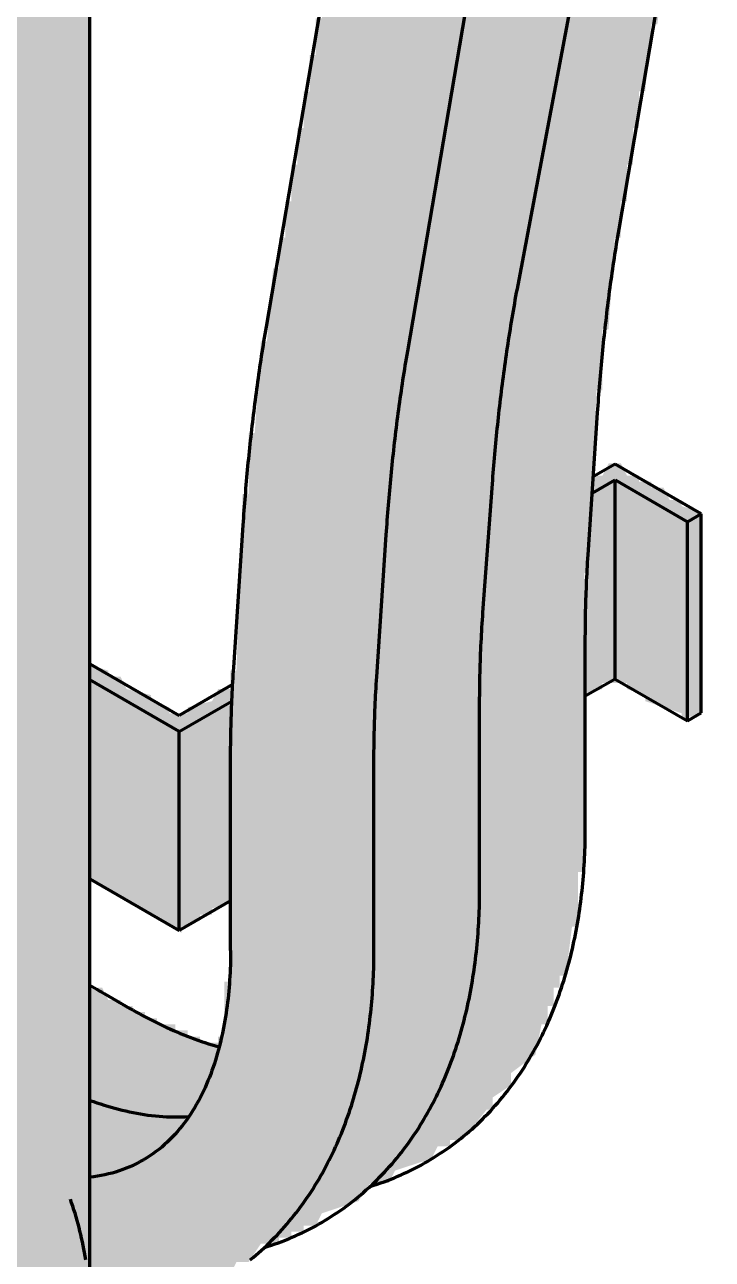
# Model space of a CAD drawing. Header units: millimetres. Extents: x 0 to 420, y 0 to 297.
# Drawn here: x 249.09 to 260.36, y 176.51 to 196.76 of the extents above; entities that cross this region are included whole.
import ezdxf

# ---------------------------------------------------------------- set-up
doc = ezdxf.new("R2010")
doc.units = ezdxf.units.MM
doc.layers.add('01-VISIBLE', color=7, linetype='CONTINUOUS', lineweight=70)
doc.layers.add('13-GRAFICA', color=30, linetype='CONTINUOUS', lineweight=18)

msp = doc.modelspace()

# ---------------------------------------------------------------- hatches: boundary and pattern name
at = {"layer": '13-GRAFICA', "true_color": 0x202020}
h = msp.add_hatch(color=7, dxfattribs=at)
h.dxf.hatch_style = 1
h.paths.add_polyline_path([(250.1581, 180.9606), (250.3581, 180.9606), (250.4581, 180.7606), (250.6581, 180.7606), (250.6581, 180.6606), (250.8581, 180.6606), (250.8581, 180.5606), (251.0581, 180.5606), (251.0581, 180.4606), (251.2581, 180.4606), (251.2581, 180.3606), (251.5581, 180.3606), (251.5581, 180.2606), (251.7581, 180.2606), (251.7581, 180.1606), (251.9581, 180.1606), (251.9581, 180.0606), (252.2581, 180.0606), (252.2581, 180.1606), (252.3581, 180.1606), (252.3581, 181.0606), (252.4581, 181.0606), (252.4581, 186.1606), (252.5581, 186.1606), (252.6581, 189.0606), (252.7581, 189.0606), (252.7581, 190.0606), (252.8581, 190.0606), (252.9581, 191.5606), (253.0581, 191.5606), (253.1581, 192.7606), (253.2581, 192.7606), (253.2581, 193.2606), (253.3581, 193.2606), (253.3581, 193.8606), (253.4581, 193.8606), (253.4581, 194.4606), (253.5581, 194.4606), (253.5581, 195.0606), (253.6581, 195.0606), (253.6581, 195.6606), (253.7581, 195.6606), (253.7581, 196.2606), (253.8581, 196.2606), (253.8581, 196.8606), (253.9581, 196.8606), (253.9581, 197.4606), (254.0581, 197.4606), (254.0581, 198.0606), (254.1581, 198.0606), (254.2581, 199.5606), (254.3581, 199.5606), (254.5581, 204.5606), (254.4581, 204.5606), (254.4581, 206.6606), (254.3581, 206.6606), (254.2581, 208.9606), (254.1581, 208.9606), (254.0581, 210.5606), (253.9581, 210.5606), (253.9581, 211.2606), (253.8581, 211.2606), (253.8581, 211.9606), (253.7581, 211.9606), (253.7581, 212.6606), (253.6581, 212.6606), (253.6581, 213.3606), (253.5581, 213.3606), (253.3581, 215.4606), (253.2581, 215.4606), (253.2581, 216.1606), (253.1581, 216.1606), (253.0581, 217.5606), (252.9581, 217.5606), (252.8581, 219.3606), (252.7581, 219.3606), (252.7581, 220.4606), (252.6581, 220.4606), (252.5581, 223.5606), (252.4581, 223.5606), (252.4581, 228.7606), (252.3581, 228.7606), (252.3581, 229.8606), (252.2581, 229.8606), (252.2581, 230.2606), (252.1581, 230.2606), (252.1581, 230.7606), (252.0581, 230.7606), (252.0581, 231.1606), (251.9581, 231.1606), (251.9581, 231.6606), (251.8581, 231.6606), (251.8581, 231.8606), (251.7581, 231.8606), (251.7581, 232.1606), (251.6581, 232.1606), (251.6581, 232.4606), (251.5581, 232.4606), (251.3581, 233.3606), (251.2581, 233.3606), (251.2581, 233.5606), (251.1581, 233.5606), (251.1581, 233.7606), (251.0581, 233.7606), (251.0581, 233.9606), (250.9581, 233.9606), (250.9581, 234.1606), (250.8581, 234.1606), (250.8581, 234.3606), (250.7581, 234.3606), (250.7581, 234.5606), (250.6581, 234.5606), (250.6581, 234.8606), (250.5581, 234.8606), (250.4581, 235.2606), (250.2581, 235.3606), (250.1581, 235.7606), (249.9581, 235.8606), (249.9581, 236.0606), (249.7581, 236.1606), (249.7581, 236.3606), (249.5581, 236.4606), (249.5581, 236.6606), (249.4581, 236.6606), (249.4581, 236.8606), (249.1581, 237.0606), (249.1581, 237.2606), (249.0581, 237.2606), (249.0581, 237.3606), (248.7581, 237.5606), (248.7581, 237.7606), (248.2581, 238.1606), (248.2581, 238.3606), (247.9581, 238.4606), (247.9581, 238.5606), (247.6581, 238.7606), (247.6581, 241.5606), (247.5581, 241.5606), (247.5581, 242.2606), (247.4581, 242.2606), (247.4581, 242.6606), (247.3581, 242.6606), (247.3581, 242.9606), (247.2581, 242.9606), (247.2581, 243.3606), (247.1581, 243.3606), (247.1581, 243.5606), (247.0581, 243.5606), (247.0581, 243.7606), (246.9581, 243.7606), (246.7581, 244.3606), (246.5581, 244.4606), (246.4581, 244.8606), (246.7581, 244.8606), (246.7581, 244.9606), (247.7581, 244.9606), (247.7581, 245.0606), (248.2581, 245.0606), (248.2581, 244.9606), (249.0581, 244.8606), (249.0581, 244.7606), (249.3581, 244.7606), (249.3581, 244.6606), (249.7581, 244.6606), (249.7581, 244.5606), (249.9581, 244.5606), (250.0581, 244.3606), (250.6581, 244.1606), (250.7581, 243.9606), (250.9581, 243.9606), (250.9581, 243.8606), (251.1581, 243.8606), (251.2581, 243.6606), (251.4581, 243.6606), (251.5581, 243.4606), (251.7581, 243.4606), (252.3581, 242.7606), (252.5581, 242.7606), (252.5581, 242.6606), (253.7581, 241.5606), (253.7581, 241.3606), (253.8581, 241.3606), (253.8581, 241.2606), (254.2581, 240.9606), (254.2581, 240.7606), (254.6581, 240.4606), (254.6581, 240.2606), (254.8581, 240.1606), (254.8581, 239.9606), (254.9581, 239.9606), (255.0581, 239.6606), (255.2581, 239.5606), (255.3581, 239.1606), (255.4581, 239.1606), (255.5581, 238.8606), (255.7581, 238.7606), (255.7581, 238.5606), (255.8581, 238.5606), (255.8581, 238.3606), (255.9581, 238.3606), (255.9581, 238.1606), (256.0581, 238.1606), (256.0581, 237.9606), (256.1581, 237.9606), (256.1581, 237.7606), (256.2581, 237.7606), (256.2581, 237.5606), (256.3581, 237.5606), (256.3581, 237.3606), (256.4581, 237.3606), (256.4581, 237.1606), (256.5581, 237.1606), (256.5581, 236.9606), (256.6581, 236.9606), (256.6581, 236.7606), (256.7581, 236.7606), (256.7581, 236.5606), (256.8581, 236.5606), (256.8581, 236.3606), (256.9581, 236.3606), (256.9581, 236.0606), (257.0581, 236.0606), (257.0581, 235.7606), (257.1581, 235.7606), (257.1581, 235.4606), (257.2581, 235.4606), (257.4581, 234.5606), (257.5581, 234.5606), (257.5581, 234.3606), (257.6581, 234.3606), (257.6581, 233.8606), (257.7581, 233.8606), (257.8581, 232.9606), (257.9581, 232.9606), (258.0581, 232.0606), (258.1581, 232.0606), (258.1581, 230.8606), (258.2581, 230.8606), (258.2581, 225.7606), (258.3581, 225.7606), (258.3581, 224.0606), (258.4581, 224.0606), (258.5581, 221.4606), (258.6581, 221.4606), (258.7581, 219.7606), (258.8581, 219.7606), (258.8581, 219.0606), (258.9581, 219.0606), (258.9581, 218.3606), (259.0581, 218.3606), (259.2581, 216.2606), (259.3581, 216.2606), (259.3581, 215.5606), (259.4581, 215.5606), (259.4581, 214.8606), (259.5581, 214.8606), (259.7581, 212.7606), (259.8581, 212.7606), (259.9581, 211.1606), (260.0581, 211.1606), (260.1581, 208.8606), (260.2581, 208.8606), (260.2581, 206.7606), (260.3581, 206.7606), (260.3581, 204.4606), (260.2581, 204.4606), (260.2581, 202.5606), (260.1581, 202.5606), (260.0581, 200.4606), (259.9581, 200.4606), (259.9581, 199.7606), (259.8581, 199.7606), (259.8581, 199.1606), (259.7581, 199.1606), (259.7581, 198.5606), (259.6581, 198.5606), (259.4581, 196.7606), (259.3581, 196.7606), (259.2581, 195.6606), (259.1581, 195.6606), (259.1581, 195.0606), (259.0581, 195.0606), (259.0581, 194.4606), (258.9581, 194.4606), (258.9581, 193.8606), (258.8581, 193.8606), (258.8581, 193.2606), (258.7581, 193.2606), (258.6581, 191.7606), (258.5581, 191.7606), (258.5581, 190.7606), (258.4581, 190.7606), (258.3581, 187.7606), (258.2581, 187.7606), (258.2581, 182.8606), (258.1581, 182.8606), (258.1581, 181.9606), (258.0581, 181.9606), (257.9581, 181.1606), (257.8581, 181.1606), (257.8581, 180.9606), (257.7581, 180.9606), (257.7581, 180.6606), (257.6581, 180.6606), (257.6581, 180.3606), (257.5581, 180.3606), (257.4581, 179.8606), (257.0581, 179.5606), (257.0581, 179.3606), (256.7581, 179.1606), (256.7581, 178.9606), (256.6581, 178.9606), (256.2581, 178.4606), (256.0581, 178.4606), (256.0581, 178.3606), (255.8581, 178.3606), (255.7581, 178.1606), (255.1581, 177.9606), (255.0581, 177.7606), (254.7581, 177.7606), (254.5581, 177.4606), (253.9581, 177.2606), (253.8581, 177.0606), (253.6581, 177.0606), (253.6581, 176.9606), (253.4581, 176.9606), (253.4581, 176.8606), (253.2581, 176.8606), (253.2581, 176.7606), (252.9581, 176.7606), (252.7581, 176.4606), (252.5581, 176.4606), (252.4581, 176.2606), (252.0581, 176.1606), (251.9581, 175.9606), (251.7581, 175.9606), (251.7581, 175.8606), (251.5581, 175.8606), (251.5581, 175.7606), (250.1581, 175.5606)])
at = {"layer": '13-GRAFICA', "true_color": 0xb21820}
h = msp.add_hatch(color=7, dxfattribs=at)
h.dxf.hatch_style = 1
h.paths.add_polyline_path([(224.6581, 220.7606), (224.6581, 220.6606), (224.9581, 220.6606), (224.9581, 220.5606), (225.2581, 220.5606), (225.2581, 220.4606), (225.5581, 220.4606), (225.5581, 220.3606), (226.4581, 220.1606), (226.4581, 220.0606), (226.6581, 220.0606), (226.6581, 219.9606), (226.9581, 219.9606), (226.9581, 219.8606), (227.2581, 219.8606), (227.2581, 219.7606), (227.5581, 219.7606), (227.5581, 219.6606), (228.5581, 219.5606), (228.5581, 219.4606), (229.0581, 219.4606), (229.0581, 219.3606), (229.6581, 219.3606), (229.6581, 219.2606), (230.1581, 219.2606), (230.1581, 219.1606), (230.7581, 219.1606), (230.7581, 219.0606), (231.2581, 219.0606), (231.2581, 218.9606), (234.0581, 218.9606), (234.0581, 218.8606), (236.4581, 218.9606), (236.4581, 219.0606), (237.3581, 219.0606), (237.3581, 219.1606), (238.9581, 219.2606), (238.9581, 219.3606), (239.3581, 219.3606), (239.3581, 219.4606), (239.7581, 219.4606), (239.7581, 219.5606), (240.9581, 219.7606), (240.9581, 219.8606), (241.2581, 219.8606), (241.2581, 219.9606), (242.0581, 220.0606), (242.0581, 220.1606), (242.3581, 220.1606), (242.3581, 220.2606), (242.5581, 220.2606), (242.5581, 220.3606), (242.8581, 220.3606), (242.8581, 220.4606), (243.0581, 220.4606), (243.0581, 220.5606), (243.2581, 220.5606), (243.2581, 220.6606), (243.4581, 220.6606), (243.4581, 220.7606), (243.6581, 220.7606), (243.6581, 220.8606), (243.9581, 220.8606), (243.9581, 220.9606), (244.1581, 220.9606), (244.1581, 221.0606), (244.3581, 221.0606), (244.3581, 221.1606), (244.8581, 221.2606), (244.8581, 221.3606), (245.1581, 221.4606), (245.1581, 210.6606), (245.0581, 210.6606), (245.0581, 210.4606), (244.8581, 210.3606), (244.8581, 210.1606), (244.6581, 210.0606), (244.6581, 209.8606), (244.3581, 209.6606), (244.3581, 209.4606), (244.2581, 209.4606), (244.1581, 209.1606), (244.0581, 209.1606), (244.0581, 204.1606), (244.2581, 204.1606), (244.2581, 204.0606), (244.6581, 204.1606), (244.7581, 204.3606), (245.3581, 204.5606), (245.4581, 204.7606), (245.8581, 204.8606), (245.9581, 205.0606), (246.1581, 205.0606), (246.1581, 205.1606), (246.3581, 205.1606), (246.3581, 205.2606), (246.5581, 205.2606), (246.6581, 205.4606), (246.8581, 205.4606), (246.8581, 205.5606), (247.1581, 205.6606), (247.1581, 210.0606), (247.3581, 210.0606), (247.3581, 210.1606), (247.6581, 210.3606), (247.6581, 223.3606), (247.7581, 223.3606), (247.7581, 223.5606), (248.1581, 223.8606), (248.1581, 224.0606), (248.4581, 224.2606), (248.4581, 224.4606), (248.8581, 224.7606), (248.8581, 224.9606), (249.1581, 225.1606), (249.1581, 225.3606), (249.3581, 225.4606), (249.4581, 225.9606), (249.5581, 225.9606), (249.5581, 226.2606), (249.6581, 226.2606), (249.6581, 226.5606), (249.7581, 226.5606), (249.7581, 226.8606), (249.8581, 226.8606), (249.8581, 227.1606), (249.9581, 227.1606), (249.9581, 227.4606), (250.1581, 227.5606), (250.1581, 175.0606), (250.0581, 175.0606), (250.0581, 174.8606), (249.9581, 174.8606), (249.9581, 174.3606), (249.8581, 174.3606), (249.6581, 173.4606), (249.5581, 173.4606), (249.5581, 173.2606), (249.4581, 173.2606), (249.4581, 172.8606), (249.1581, 172.7606), (249.1581, 172.5606), (249.0581, 172.5606), (249.0581, 172.3606), (248.8581, 172.2606), (248.8581, 172.0606), (248.4581, 171.7606), (248.4581, 172.1606), (248.3581, 172.1606), (248.1581, 173.3606), (247.9581, 173.4606), (247.8581, 173.8606), (247.6581, 173.9606), (247.6581, 174.1606), (247.4581, 174.2606), (247.3581, 174.6606), (247.1581, 174.7606), (247.0581, 175.1606), (246.8581, 175.2606), (246.8581, 175.4606), (246.7581, 175.4606), (246.6581, 175.6606), (246.4581, 175.6606), (246.2581, 175.9606), (246.0581, 175.9606), (245.8581, 176.2606), (245.6581, 176.2606), (245.5581, 176.4606), (245.3581, 176.4606), (245.1581, 176.7606), (244.9581, 176.7606), (244.9581, 176.8606), (244.6581, 176.9606), (244.5581, 177.1606), (243.9581, 177.3606), (243.8581, 177.5606), (243.4581, 177.6606), (243.3581, 177.8606), (243.1581, 177.8606), (243.1581, 177.9606), (242.7581, 178.0606), (242.6581, 178.2606), (242.0581, 178.4606), (241.9581, 178.6606), (241.3581, 178.8606), (241.2581, 179.0606), (240.8581, 179.1606), (240.7581, 179.3606), (240.5581, 179.3606), (240.5581, 179.4606), (240.0581, 179.4606), (240.0581, 179.5606), (239.6581, 179.5606), (239.6581, 179.6606), (239.1581, 179.6606), (239.1581, 179.7606), (238.7581, 179.7606), (238.7581, 179.8606), (238.2581, 179.8606), (238.2581, 179.9606), (238.4581, 179.9606), (238.4581, 180.0606), (240.2581, 180.2606), (240.2581, 180.3606), (240.5581, 180.3606), (240.5581, 180.4606), (240.9581, 180.4606), (240.9581, 180.5606), (241.2581, 180.5606), (241.2581, 180.6606), (241.5581, 180.6606), (241.5581, 180.7606), (241.8581, 180.7606), (241.8581, 180.8606), (242.1581, 180.8606), (242.1581, 180.9606), (242.4581, 180.9606), (242.4581, 181.0606), (242.7581, 181.0606), (242.7581, 181.1606), (243.6581, 181.3606), (243.6581, 181.4606), (244.2581, 181.6606), (244.3581, 181.8606), (244.5581, 181.8606), (244.5581, 181.9606), (244.7581, 181.9606), (244.7581, 182.0606), (244.9581, 182.0606), (244.9581, 182.1606), (245.1581, 182.1606), (245.1581, 182.2606), (245.7581, 182.4606), (245.8581, 182.6606), (246.4581, 182.8606), (246.9581, 183.4606), (247.1581, 183.4606), (247.7581, 184.1606), (247.9581, 184.1606), (247.9581, 184.2606), (248.4581, 184.6606), (248.4581, 202.3606), (248.3581, 202.3606), (247.9581, 201.8606), (247.7581, 201.8606), (247.2581, 201.2606), (247.0581, 201.2606), (246.5581, 200.6606), (246.3581, 200.6606), (246.2581, 200.4606), (245.8581, 200.3606), (245.7581, 200.1606), (245.5581, 200.1606), (245.5581, 200.0606), (245.3581, 200.0606), (245.3581, 199.9606), (245.1581, 199.9606), (245.1581, 199.8606), (244.9581, 199.8606), (244.9581, 199.7606), (244.3581, 199.5606), (244.2581, 199.3606), (244.0581, 199.3606), (244.0581, 199.2606), (243.8581, 199.2606), (243.8581, 199.1606), (243.6581, 199.1606), (243.6581, 199.0606), (243.3581, 199.0606), (243.3581, 198.9606), (243.0581, 198.9606), (243.0581, 198.8606), (242.7581, 198.8606), (242.7581, 198.7606), (242.4581, 198.7606), (242.4581, 198.6606), (242.1581, 198.6606), (242.1581, 198.5606), (241.8581, 198.5606), (241.8581, 198.4606), (241.5581, 198.4606), (241.5581, 198.3606), (241.2581, 198.3606), (241.2581, 198.2606), (240.9581, 198.2606), (240.9581, 198.1606), (240.6581, 198.1606), (240.6581, 198.0606), (239.7581, 197.9606), (239.7581, 197.8606), (239.0581, 197.8606), (239.0581, 197.7606), (238.4581, 197.7606), (238.4581, 197.6606), (237.8581, 197.6606), (237.8581, 197.5606), (237.2581, 197.5606), (237.2581, 197.4606), (236.5581, 197.4606), (236.5581, 197.3606), (232.1581, 197.3606), (232.1581, 197.4606), (231.3581, 197.4606), (231.3581, 197.5606), (230.4581, 197.5606), (230.4581, 197.6606), (228.9581, 197.7606), (228.9581, 197.8606), (228.6581, 197.8606), (228.6581, 197.9606), (228.2581, 197.9606), (228.2581, 198.0606), (227.4581, 198.1606), (227.4581, 198.2606), (227.1581, 198.2606), (227.1581, 198.3606), (226.7581, 198.3606), (226.7581, 198.4606), (226.3581, 198.4606), (226.3581, 198.5606), (225.6581, 198.6606), (225.6581, 198.7606), (225.4581, 198.7606), (225.4581, 198.8606), (225.2581, 198.8606), (225.2581, 198.9606), (225.0581, 198.9606), (225.0581, 199.0606), (224.8581, 199.0606), (224.8581, 199.1606), (224.5581, 199.1606), (224.5581, 199.2606), (224.5581, 220.7606)])
h = msp.add_hatch(color=7, dxfattribs=at)
h.dxf.hatch_style = 1
h.paths.add_polyline_path([(258.5581, 189.3606), (258.6581, 189.5606), (258.8581, 189.5606), (258.9581, 189.3606), (259.1581, 189.3606), (259.1581, 189.2606), (259.3581, 189.2606), (259.3581, 189.1606), (259.5581, 189.1606), (259.6581, 188.9606), (259.8581, 188.9606), (259.8581, 188.8606), (260.1581, 188.7606), (260.1581, 185.4606), (259.8581, 185.3606), (259.8581, 185.4606), (259.2581, 185.6606), (259.2581, 185.7606), (258.9581, 185.8606), (258.9581, 185.9606), (258.5581, 185.9606), (258.5581, 185.8606), (258.2581, 185.7606), (258.3581, 189.3606)])
h = msp.add_hatch(color=7, dxfattribs=at)
h.dxf.hatch_style = 1
h.paths.add_polyline_path([(250.4581, 186.1606), (250.4581, 186.0606), (250.6581, 186.0606), (250.7581, 185.8606), (251.1581, 185.7606), (251.1581, 185.6606), (251.4581, 185.5606), (251.4581, 185.4606), (251.7581, 185.4606), (251.7581, 185.5606), (252.1581, 185.6606), (252.2581, 185.8606), (252.4581, 185.8606), (252.4581, 182.3606), (252.1581, 182.2606), (252.1581, 182.1606), (251.9581, 182.1606), (251.9581, 182.0606), (251.6581, 181.9606), (251.6581, 181.8606), (250.1581, 182.7606), (250.1581, 186.2606)])

# ---------------------------------------------------------------- linework, layer by layer
at = {"layer": '01-VISIBLE'}
for p, q in [((250.1562, 175.6531), (250.1562, 227.9088)), ((258.8303, 193.4032), (259.8229, 199.2241)), ((257.1736, 192.4839), (258.2107, 197.9853)), ((253.0489, 191.7978), (254.0415, 197.6187)), ((255.3655, 191.4028), (256.3581, 197.2237)), ((258.3227, 188.059), (258.4783, 190.3896)), ((258.7635, 189.5498), (258.4086, 189.3449)), ((260.1777, 188.7333), (258.7635, 189.5498)), ((256.5994, 187.1167), (256.754, 189.2231)), ((258.3904, 189.0732), (258.7635, 189.2885)), ((258.7635, 189.2885), (259.9514, 188.6027)), ((258.7635, 186.0226), (258.7635, 189.2885)), ((259.9514, 188.6027), (260.1777, 188.7333)), ((260.1777, 185.4673), (260.1777, 188.7333)), ((252.5131, 186.2151), (252.6687, 188.5457)), ((259.9514, 185.3367), (259.9514, 188.6027)), ((254.8579, 186.0586), (255.0135, 188.3892)), ((258.2768, 183.5731), (258.2768, 186.6539)), ((250.1562, 186.2726), (251.6217, 185.4265)), ((251.6217, 185.1652), (250.1562, 186.0114)), ((252.496, 185.9313), (251.6217, 185.4265)), ((258.7635, 186.0226), (258.2768, 185.7416)), ((258.7635, 186.0226), (259.9514, 185.3367)), ((251.6217, 185.1652), (252.483, 185.6625)), ((256.5444, 182.5729), (256.5444, 185.5818)), ((259.9514, 185.3367), (260.1777, 185.4673)), ((251.6217, 181.8993), (251.6217, 185.1652)), ((252.462, 181.5727), (252.462, 184.6534)), ((254.812, 181.5727), (254.812, 184.6534)), ((250.1562, 182.7454), (251.6217, 181.8993)), ((252.462, 182.3844), (251.6217, 181.8993)), ((250.3879, 180.8663), (250.8132, 180.6207))]:
    msp.add_line(p, q, dxfattribs=at)
for points in [[(258.4783, 190.3896), (258.4824, 190.4501), (258.4867, 190.5107), (258.491, 190.5713), (258.4954, 190.6318), (258.5, 190.6923), (258.5047, 190.7529), (258.5095, 190.8134), (258.5144, 190.8739), (258.5194, 190.9344), (258.5245, 190.9949), (258.5298, 191.0554), (258.5352, 191.1158), (258.5406, 191.1763), (258.5463, 191.2367), (258.552, 191.2972), (258.5578, 191.3576), (258.5638, 191.418), (258.5699, 191.4784), (258.5761, 191.5388), (258.5824, 191.5992), (258.5889, 191.6596), (258.5954, 191.7199), (258.6021, 191.7803), (258.6089, 191.8406), (258.6159, 191.9009), (258.6229, 191.9612), (258.6301, 192.0215), (258.6374, 192.0817), (258.6448, 192.142), (258.6524, 192.2022), (258.6601, 192.2624), (258.6679, 192.3226), (258.6758, 192.3828), (258.6839, 192.443), (258.6921, 192.5032), (258.7004, 192.5633), (258.7088, 192.6234), (258.7174, 192.6835), (258.7261, 192.7436), (258.7349, 192.8037), (258.7439, 192.8637), (258.7529, 192.9237), (258.7622, 192.9837), (258.7715, 193.0437), (258.781, 193.1037), (258.7906, 193.1636), (258.8003, 193.2236), (258.8102, 193.2835), (258.8202, 193.3433), (258.8303, 193.4032)], [(256.754, 189.2231), (256.7585, 189.2839), (256.7632, 189.3446), (256.7679, 189.4053), (256.7728, 189.4661), (256.7778, 189.5268), (256.7829, 189.5875), (256.7881, 189.6482), (256.7934, 189.7089), (256.7989, 189.7695), (256.8045, 189.8302), (256.8101, 189.8908), (256.816, 189.9515), (256.8219, 190.0121), (256.8279, 190.0727), (256.8341, 190.1333), (256.8404, 190.1939), (256.8468, 190.2545), (256.8534, 190.315), (256.86, 190.3756), (256.8668, 190.4361), (256.8737, 190.4967), (256.8808, 190.5572), (256.8879, 190.6177), (256.8952, 190.6781), (256.9026, 190.7386), (256.9101, 190.799), (256.9178, 190.8595), (256.9256, 190.9199), (256.9335, 190.9803), (256.9415, 191.0407), (256.9497, 191.101), (256.958, 191.1614), (256.9664, 191.2217), (256.9749, 191.282), (256.9836, 191.3423), (256.9924, 191.4026), (257.0013, 191.4629), (257.0104, 191.5231), (257.0196, 191.5833), (257.0289, 191.6435), (257.0384, 191.7037), (257.048, 191.7638), (257.0577, 191.824), (257.0676, 191.8841), (257.0776, 191.9442), (257.0877, 192.0043), (257.098, 192.0643), (257.1083, 192.1243), (257.1189, 192.1843), (257.1295, 192.2443), (257.1404, 192.3042), (257.1513, 192.3642), (257.1624, 192.4241), (257.1736, 192.4839)], [(252.6687, 188.5457), (252.6728, 188.6063), (252.677, 188.6668), (252.6813, 188.7273), (252.6858, 188.7878), (252.6903, 188.8483), (252.6949, 188.9088), (252.6996, 188.9692), (252.7045, 189.0297), (252.7094, 189.0902), (252.7145, 189.1506), (252.7197, 189.211), (252.7249, 189.2715), (252.7303, 189.3319), (252.7358, 189.3923), (252.7414, 189.4527), (252.7471, 189.5131), (252.7529, 189.5735), (252.7589, 189.6338), (252.7649, 189.6942), (252.7711, 189.7545), (252.7774, 189.8149), (252.7837, 189.8752), (252.7902, 189.9355), (252.7968, 189.9958), (252.8036, 190.0561), (252.8104, 190.1164), (252.8173, 190.1766), (252.8244, 190.2369), (252.8316, 190.2971), (252.8388, 190.3573), (252.8462, 190.4175), (252.8538, 190.4777), (252.8614, 190.5379), (252.8691, 190.5981), (252.877, 190.6582), (252.885, 190.7184), (252.8931, 190.7785), (252.9013, 190.8386), (252.9096, 190.8987), (252.9181, 190.9587), (252.9267, 191.0188), (252.9353, 191.0788), (252.9441, 191.1388), (252.9531, 191.1988), (252.9621, 191.2588), (252.9713, 191.3188), (252.9806, 191.3787), (252.99, 191.4386), (252.9995, 191.4986), (253.0091, 191.5584), (253.0189, 191.6183), (253.0288, 191.6782), (253.0388, 191.738), (253.0489, 191.7978)], [(255.0135, 188.3892), (255.0176, 188.4497), (255.0218, 188.5103), (255.0262, 188.5708), (255.0306, 188.6314), (255.0352, 188.6919), (255.0398, 188.7525), (255.0446, 188.813), (255.0495, 188.8735), (255.0546, 188.934), (255.0597, 188.9945), (255.065, 189.055), (255.0703, 189.1154), (255.0758, 189.1759), (255.0814, 189.2363), (255.0872, 189.2968), (255.093, 189.3572), (255.099, 189.4176), (255.1051, 189.478), (255.1113, 189.5384), (255.1176, 189.5988), (255.124, 189.6591), (255.1306, 189.7195), (255.1373, 189.7798), (255.1441, 189.8402), (255.151, 189.9005), (255.1581, 189.9608), (255.1653, 190.021), (255.1726, 190.0813), (255.18, 190.1416), (255.1876, 190.2018), (255.1953, 190.262), (255.2031, 190.3222), (255.211, 190.3824), (255.2191, 190.4426), (255.2272, 190.5027), (255.2356, 190.5629), (255.244, 190.623), (255.2526, 190.6831), (255.2613, 190.7432), (255.2701, 190.8032), (255.279, 190.8633), (255.2881, 190.9233), (255.2973, 190.9833), (255.3067, 191.0433), (255.3161, 191.1033), (255.3258, 191.1632), (255.3355, 191.2231), (255.3454, 191.283), (255.3554, 191.3429), (255.3655, 191.4028)], [(258.2768, 186.6539), (258.2769, 186.715), (258.2771, 186.7761), (258.2775, 186.8373), (258.2781, 186.8984), (258.2789, 186.9595), (258.2798, 187.0207), (258.2809, 187.0818), (258.2822, 187.1429), (258.2837, 187.204), (258.2853, 187.2651), (258.2871, 187.3262), (258.2891, 187.3873), (258.2912, 187.4484), (258.2935, 187.5095), (258.2961, 187.5706), (258.2987, 187.6317), (258.3016, 187.6928), (258.3047, 187.7538), (258.3079, 187.8149), (258.3113, 187.8759), (258.3149, 187.9369), (258.3187, 187.998), (258.3227, 188.059)], [(256.5444, 185.5818), (256.5445, 185.6432), (256.5447, 185.7047), (256.5451, 185.7661), (256.5457, 185.8276), (256.5465, 185.889), (256.5474, 185.9505), (256.5486, 186.0119), (256.5498, 186.0733), (256.5513, 186.1348), (256.553, 186.1962), (256.5548, 186.2576), (256.5568, 186.319), (256.5589, 186.3804), (256.5613, 186.4418), (256.5638, 186.5032), (256.5666, 186.5646), (256.5695, 186.626), (256.5725, 186.6874), (256.5758, 186.7487), (256.5793, 186.8101), (256.5829, 186.8714), (256.5868, 186.9328), (256.5908, 186.9941), (256.595, 187.0554), (256.5994, 187.1167)], [(252.462, 184.6534), (252.462, 184.7135), (252.4623, 184.7737), (252.4626, 184.8338), (252.4631, 184.8939), (252.4638, 184.954), (252.4646, 185.0141), (252.4656, 185.0742), (252.4667, 185.1343), (252.468, 185.1944), (252.4694, 185.2545), (252.4709, 185.3146), (252.4727, 185.3746), (252.4745, 185.4347), (252.4766, 185.4948), (252.4787, 185.5549), (252.4811, 185.6149), (252.4836, 185.675), (252.4862, 185.735), (252.489, 185.7951), (252.492, 185.8551), (252.4951, 185.9151), (252.4984, 185.9752), (252.5018, 186.0352), (252.5054, 186.0952), (252.5092, 186.1552), (252.5131, 186.2151)], [(254.812, 184.6534), (254.8121, 184.7146), (254.8123, 184.7757), (254.8127, 184.8368), (254.8133, 184.898), (254.8141, 184.9591), (254.815, 185.0202), (254.8161, 185.0814), (254.8174, 185.1425), (254.8188, 185.2036), (254.8205, 185.2647), (254.8223, 185.3258), (254.8242, 185.3869), (254.8264, 185.448), (254.8287, 185.5091), (254.8312, 185.5702), (254.8339, 185.6313), (254.8368, 185.6924), (254.8398, 185.7534), (254.8431, 185.8145), (254.8465, 185.8755), (254.8501, 185.9365), (254.8539, 185.9975), (254.8579, 186.0586)], [(254.7521, 177.7026), (254.8096, 177.7207), (254.8669, 177.7395), (254.9239, 177.7591), (254.9807, 177.7795), (255.0372, 177.8006), (255.0934, 177.8225), (255.1493, 177.8451), (255.2048, 177.8684), (255.2601, 177.8926), (255.315, 177.9174), (255.3696, 177.943), (255.4239, 177.9694), (255.4777, 177.9965), (255.5312, 178.0243), (255.5843, 178.0528), (255.637, 178.0821), (255.6894, 178.1121), (255.7413, 178.1428), (255.7927, 178.1742), (255.8438, 178.2063), (255.8944, 178.2391), (255.9445, 178.2725), (255.9942, 178.3067), (256.0434, 178.3415), (256.0922, 178.377), (256.1404, 178.4132), (256.1882, 178.45), (256.2354, 178.4874), (256.2822, 178.5255), (256.3285, 178.5642), (256.3742, 178.6035), (256.4194, 178.6434), (256.464, 178.6839), (256.5082, 178.7249), (256.5518, 178.7666), (256.5948, 178.8088), (256.6373, 178.8516), (256.6792, 178.8949), (256.7206, 178.9388), (256.7614, 178.9832), (256.8017, 179.0281), (256.8413, 179.0735), (256.8804, 179.1194), (256.9189, 179.1658), (256.9569, 179.2126), (256.9943, 179.26), (257.031, 179.3077), (257.0672, 179.356), (257.1028, 179.4046), (257.1379, 179.4537), (257.1723, 179.5032), (257.2062, 179.5531), (257.2395, 179.6034), (257.2722, 179.654), (257.3043, 179.705), (257.3358, 179.7564), (257.3668, 179.8082), (257.3971, 179.8603), (257.4269, 179.9127), (257.4561, 179.9654), (257.4848, 180.0185), (257.5128, 180.0719), (257.5403, 180.1255), (257.5672, 180.1795), (257.5936, 180.2337), (257.6194, 180.2882), (257.6446, 180.343), (257.6693, 180.398), (257.6934, 180.4533), (257.717, 180.5088), (257.74, 180.5645), (257.7624, 180.6204), (257.7844, 180.6766), (257.8058, 180.733), (257.8266, 180.7896), (257.8469, 180.8463), (257.8667, 180.9033), (257.886, 180.9604), (257.9048, 181.0177), (257.923, 181.0752), (257.9407, 181.1328), (257.958, 181.1906), (257.9747, 181.2485), (257.9909, 181.3066), (258.0066, 181.3648), (258.0218, 181.4232), (258.0366, 181.4816), (258.0508, 181.5402), (258.0646, 181.5989), (258.0779, 181.6577), (258.0908, 181.7166), (258.1031, 181.7756), (258.115, 181.8348), (258.1265, 181.894), (258.1375, 181.9532), (258.148, 182.0126), (258.1581, 182.0721), (258.1678, 182.1316), (258.177, 182.1912), (258.1858, 182.2508), (258.1941, 182.3105), (258.202, 182.3703), (258.2095, 182.4301), (258.2166, 182.49), (258.2233, 182.5499), (258.2295, 182.6099), (258.2354, 182.6699), (258.2408, 182.73), (258.2459, 182.79), (258.2505, 182.8502), (258.2548, 182.9103), (258.2587, 182.9705), (258.2621, 183.0307), (258.2653, 183.0909), (258.268, 183.1511), (258.2703, 183.2114), (258.2723, 183.2716), (258.2739, 183.3319), (258.2752, 183.3922), (258.2761, 183.4525), (258.2766, 183.5128), (258.2768, 183.5731)], [(253.0197, 176.7024), (253.0772, 176.7205), (253.1345, 176.7393), (253.1915, 176.7589), (253.2483, 176.7793), (253.3048, 176.8004), (253.361, 176.8222), (253.4168, 176.8449), (253.4724, 176.8682), (253.5277, 176.8923), (253.5826, 176.9172), (253.6372, 176.9428), (253.6914, 176.9692), (253.7453, 176.9962), (253.7988, 177.0241), (253.8519, 177.0526), (253.9046, 177.0819), (253.9569, 177.1119), (254.0088, 177.1426), (254.0603, 177.174), (254.1114, 177.206), (254.162, 177.2388), (254.2121, 177.2723), (254.2618, 177.3065), (254.311, 177.3413), (254.3597, 177.3768), (254.408, 177.413), (254.4558, 177.4498), (254.503, 177.4872), (254.5498, 177.5253), (254.596, 177.564), (254.6418, 177.6033), (254.687, 177.6432), (254.7316, 177.6837), (254.7758, 177.7247), (254.8194, 177.7664), (254.8624, 177.8086), (254.9049, 177.8514), (254.9468, 177.8947), (254.9882, 177.9386), (255.029, 177.983), (255.0693, 178.0279), (255.1089, 178.0733), (255.148, 178.1192), (255.1865, 178.1656), (255.2245, 178.2124), (255.2618, 178.2598), (255.2986, 178.3075), (255.3348, 178.3558), (255.3704, 178.4044), (255.4055, 178.4535), (255.4399, 178.503), (255.4738, 178.5529), (255.5071, 178.6031), (255.5397, 178.6538), (255.5719, 178.7048), (255.6034, 178.7562), (255.6343, 178.808), (255.6647, 178.8601), (255.6945, 178.9125), (255.7237, 178.9652), (255.7524, 179.0183), (255.7804, 179.0717), (255.8079, 179.1253), (255.8348, 179.1793), (255.8612, 179.2335), (255.887, 179.288), (255.9122, 179.3428), (255.9369, 179.3978), (255.961, 179.4531), (255.9845, 179.5086), (256.0076, 179.5643), (256.03, 179.6202), (256.052, 179.6764), (256.0733, 179.7328), (256.0942, 179.7894), (256.1145, 179.8461), (256.1343, 179.9031), (256.1536, 179.9602), (256.1724, 180.0175), (256.1906, 180.075), (256.2083, 180.1326), (256.2255, 180.1904), (256.2423, 180.2483), (256.2585, 180.3064), (256.2742, 180.3646), (256.2894, 180.423), (256.3042, 180.4814), (256.3184, 180.54), (256.3322, 180.5987), (256.3455, 180.6575), (256.3584, 180.7164), (256.3707, 180.7754), (256.3826, 180.8345), (256.3941, 180.8937), (256.4051, 180.953), (256.4156, 181.0124), (256.4257, 181.0718), (256.4354, 181.1314), (256.4446, 181.1909), (256.4534, 181.2506), (256.4617, 181.3103), (256.4696, 181.3701), (256.4771, 181.4299), (256.4842, 181.4898), (256.4909, 181.5497), (256.4971, 181.6097), (256.503, 181.6697), (256.5084, 181.7298), (256.5135, 181.7898), (256.5181, 181.85), (256.5224, 181.9101), (256.5263, 181.9703), (256.5297, 182.0305), (256.5328, 182.0907), (256.5356, 182.1509), (256.5379, 182.2112), (256.5399, 182.2714), (256.5415, 182.3317), (256.5428, 182.392), (256.5437, 182.4523), (256.5442, 182.5126), (256.5444, 182.5729)], [(252.462, 181.5727), (252.4617, 181.5119), (252.461, 181.4512), (252.4598, 181.3905), (252.4582, 181.3298), (252.456, 181.2691), (252.4534, 181.2084), (252.4502, 181.1478), (252.4466, 181.0872), (252.4424, 181.0266), (252.4377, 180.9661), (252.4324, 180.9056), (252.4266, 180.8451), (252.4202, 180.7847), (252.4132, 180.7244), (252.4057, 180.6642), (252.3976, 180.604), (252.3888, 180.5439), (252.3795, 180.4839), (252.3695, 180.424), (252.3589, 180.3642), (252.3477, 180.3045), (252.3357, 180.245), (252.3231, 180.1856), (252.3098, 180.1263), (252.2958, 180.0672), (252.2811, 180.0083), (252.2657, 179.9496), (252.2495, 179.8911), (252.2326, 179.8328), (252.2148, 179.7747), (252.1963, 179.7169), (252.177, 179.6593), (252.1568, 179.602), (252.1358, 179.545), (252.1139, 179.4884), (252.0912, 179.4321), (252.0675, 179.3762), (252.043, 179.3206), (252.0175, 179.2655), (251.991, 179.2109), (251.9636, 179.1567), (251.9352, 179.103), (251.9057, 179.0499), (251.8753, 178.9974), (251.8438, 178.9455), (251.8112, 178.8942), (251.7775, 178.8437), (251.7428, 178.7939), (251.707, 178.7448), (251.67, 178.6967), (251.6319, 178.6494), (251.5927, 178.603), (251.5524, 178.5576), (251.5109, 178.5133), (251.4682, 178.4701), (251.4244, 178.428), (251.3796, 178.3871), (251.3336, 178.3475), (251.2865, 178.3091), (251.2383, 178.2722), (251.1891, 178.2366), (251.1388, 178.2025), (251.0876, 178.1698), (251.0355, 178.1387)], [(252.7831, 176.497), (252.8295, 176.5351), (252.8755, 176.5739), (252.921, 176.6132), (252.9659, 176.6532), (253.0103, 176.6937), (253.0542, 176.7348), (253.0975, 176.7765), (253.1403, 176.8187), (253.1826, 176.8615), (253.2243, 176.9048), (253.2654, 176.9487), (253.3059, 176.9931), (253.3459, 177.038), (253.3854, 177.0834), (253.4242, 177.1293), (253.4625, 177.1756), (253.5002, 177.2225), (253.5374, 177.2697), (253.5739, 177.3175), (253.6099, 177.3657), (253.6453, 177.4143), (253.6801, 177.4633), (253.7143, 177.5127), (253.748, 177.5625), (253.781, 177.6128), (253.8135, 177.6633), (253.8454, 177.7143), (253.8768, 177.7656), (253.9075, 177.8173), (253.9377, 177.8693), (253.9673, 177.9216), (253.9964, 177.9743), (254.0248, 178.0272), (254.0527, 178.0805), (254.08, 178.1341), (254.1068, 178.1879), (254.1329, 178.242), (254.1586, 178.2964), (254.1836, 178.3511), (254.2082, 178.406), (254.2321, 178.4611), (254.2555, 178.5165), (254.2784, 178.5721), (254.3007, 178.6279), (254.3225, 178.684), (254.3438, 178.7402), (254.3645, 178.7967), (254.3847, 178.8533), (254.4044, 178.9101), (254.4235, 178.9671), (254.4422, 179.0243), (254.4603, 179.0816), (254.4779, 179.1391), (254.495, 179.1967), (254.5117, 179.2545), (254.5278, 179.3124), (254.5434, 179.3705), (254.5585, 179.4287), (254.5732, 179.487), (254.5874, 179.5454), (254.6011, 179.604), (254.6143, 179.6626), (254.627, 179.7214), (254.6393, 179.7802), (254.6512, 179.8392), (254.6625, 179.8982), (254.6735, 179.9573), (254.684, 180.0165), (254.694, 180.0758), (254.7036, 180.1352), (254.7127, 180.1946), (254.7215, 180.2541), (254.7298, 180.3136), (254.7376, 180.3733), (254.7451, 180.4329), (254.7521, 180.4926), (254.7588, 180.5524), (254.765, 180.6122), (254.7708, 180.672), (254.7762, 180.7319), (254.7812, 180.7918), (254.7859, 180.8518), (254.7901, 180.9118), (254.7939, 180.9718), (254.7974, 181.0318), (254.8005, 181.0918), (254.8032, 181.1519), (254.8055, 181.212), (254.8075, 181.2721), (254.8091, 181.3322), (254.8104, 181.3923), (254.8113, 181.4524), (254.8118, 181.5125), (254.812, 181.5727)], [(250.1562, 181.0052), (250.1945, 180.9816), (250.2329, 180.9581), (250.2715, 180.9348), (250.3101, 180.9118), (250.349, 180.8889), (250.3879, 180.8663)], [(250.8132, 180.6207), (250.8665, 180.5902), (250.9201, 180.5601), (250.9739, 180.5305), (251.028, 180.5012), (251.0822, 180.4724), (251.1368, 180.4441), (251.1915, 180.4162), (251.2465, 180.3888), (251.3017, 180.3619), (251.3572, 180.3354), (251.4129, 180.3095), (251.4689, 180.2841), (251.525, 180.2592), (251.5815, 180.2349), (251.6381, 180.2111), (251.695, 180.1879), (251.7521, 180.1652), (251.8095, 180.1432), (251.8671, 180.1217), (251.9249, 180.1009), (251.9829, 180.0808), (252.0412, 180.0613), (252.0997, 180.0424), (252.1584, 180.0243), (252.2173, 180.0069), (252.2764, 179.9902)], [(250.1562, 179.1137), (250.214, 179.0931), (250.2721, 179.0732), (250.3304, 179.054), (250.389, 179.0354), (250.4477, 179.0176), (250.5067, 179.0004), (250.5659, 178.984), (250.6252, 178.9683), (250.6848, 178.9535), (250.7446, 178.9394), (250.8046, 178.9261), (250.8647, 178.9137), (250.925, 178.9022), (250.9855, 178.8916), (251.0461, 178.8819), (251.1069, 178.8731), (251.1678, 178.8653), (251.2289, 178.8586), (251.29, 178.8528), (251.3512, 178.8482), (251.4125, 178.8446), (251.4739, 178.8422), (251.5353, 178.841), (251.5967, 178.8409), (251.6581, 178.8421), (251.7194, 178.8446), (251.7807, 178.8484)], [(250.1562, 177.8581), (250.2177, 177.8657), (250.279, 177.8749), (250.34, 177.8855), (250.4008, 177.8977), (250.4612, 177.9114), (250.5213, 177.9267), (250.5809, 177.9436), (250.64, 177.9622), (250.6986, 177.9824), (250.7566, 178.0043), (250.8139, 178.0278), (250.8705, 178.0531), (250.9264, 178.08), (250.9814, 178.1085), (251.0355, 178.1387)], [(250.0894, 176.4963), (250.0796, 176.5559), (250.0691, 176.6155), (250.058, 176.675), (250.0462, 176.7343), (250.0338, 176.7935), (250.0207, 176.8525), (250.007, 176.9114), (249.9927, 176.9702), (249.9777, 177.0288), (249.9622, 177.0872), (249.946, 177.1455), (249.9292, 177.2036), (249.9118, 177.2615), (249.8938, 177.3193), (249.8751, 177.3768), (249.856, 177.4342), (249.8362, 177.4913)]]:
    msp.add_lwpolyline(points, dxfattribs=at)

doc.saveas('drawing.dxf')
